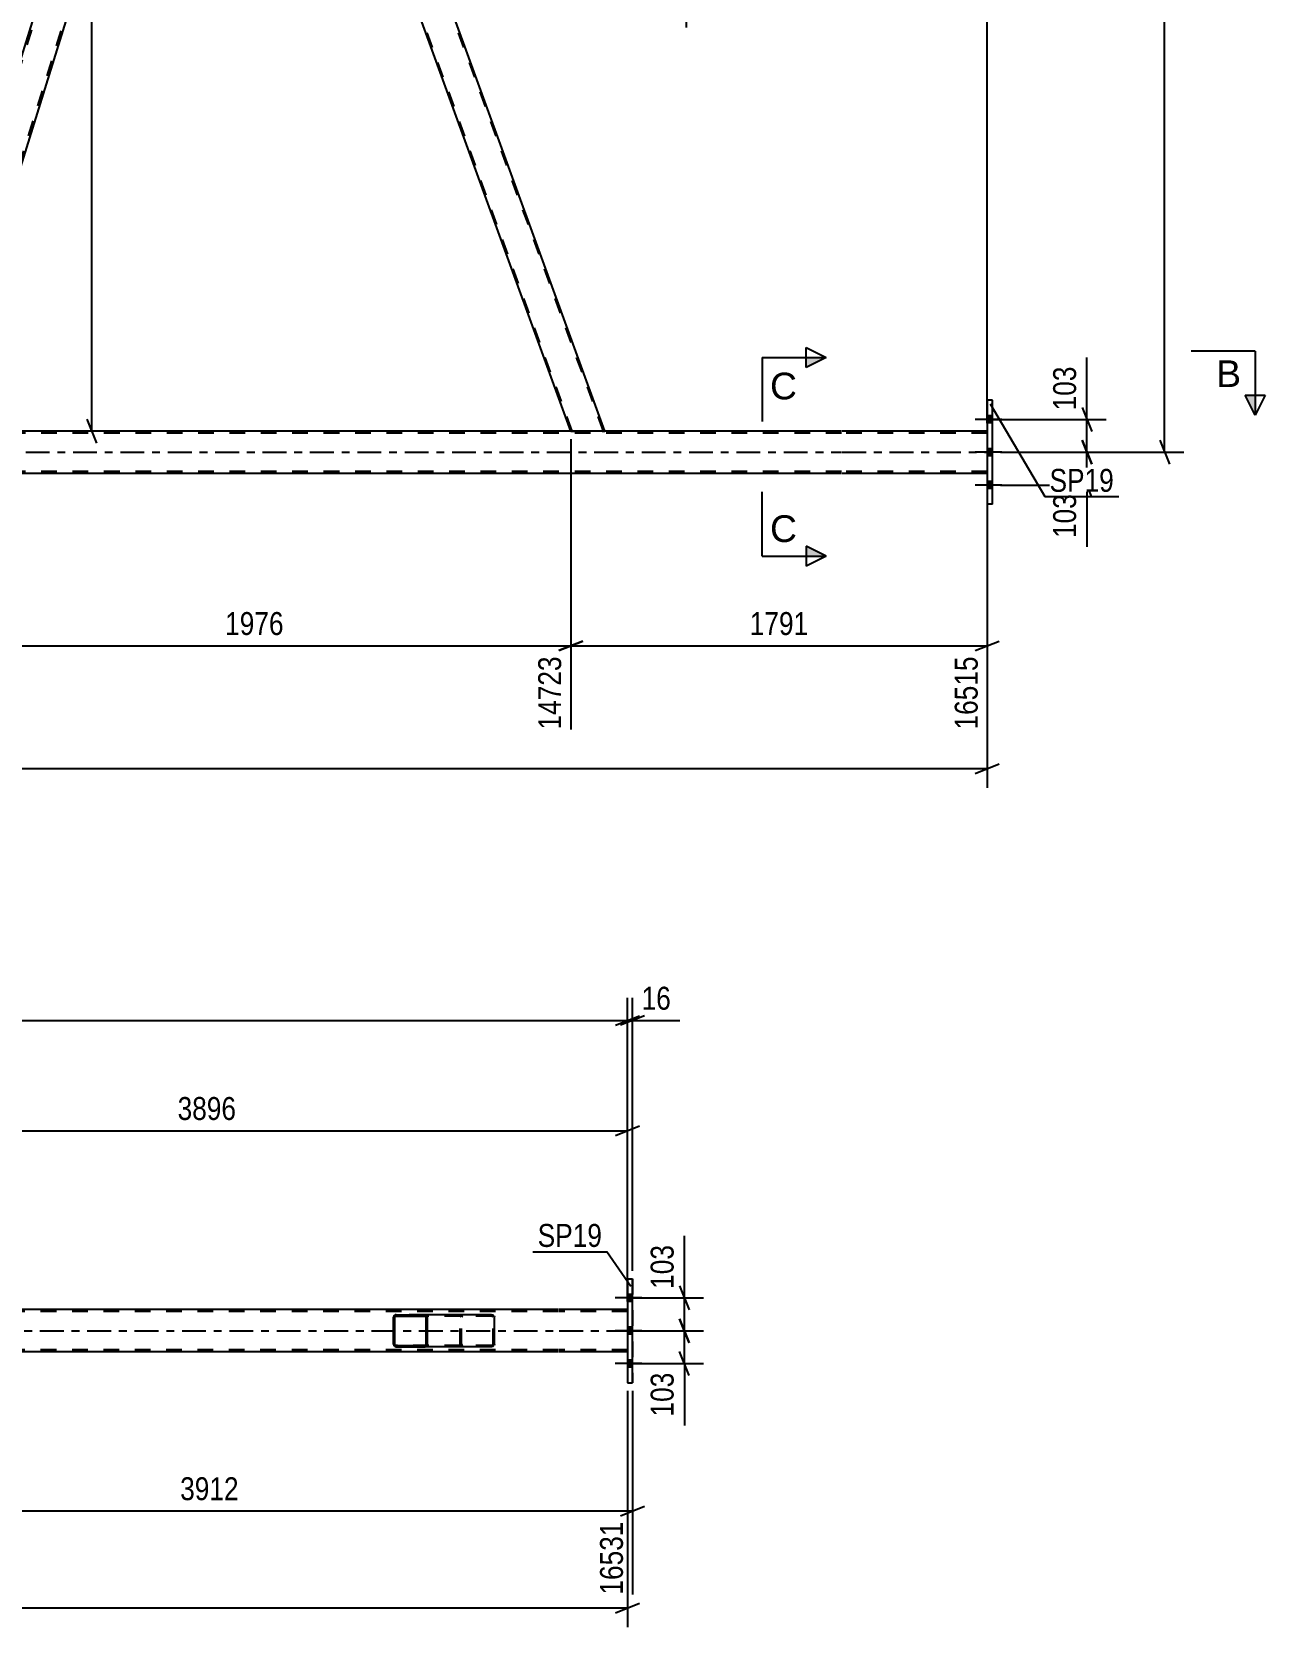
# Model space of a CAD drawing. Header units: millimetres. Extents: x 0 to 1775, y 0 to 560.
# Drawn here: x 1621 to 1775, y 154.3 to 353.5 of the extents above; entities that cross this region are included whole.
import ezdxf

# ---------------------------------------------------------------- set-up
doc = ezdxf.new("R2010")
doc.units = ezdxf.units.MM
doc.linetypes.add('DXK_LINE_DOT2', pattern=[3.9198, 1.9599, -1.9599])
doc.linetypes.add('DXK_LINE_DOT3', pattern=[5.9187, 2.979, -0.9799, 0.9799, -0.9799])
doc.styles.add('Arial', font='ARIAL.TTF', dxfattribs={"height": 0.2})
doc.styles.add('Arial Narrow', font='ARIALN.TTF', dxfattribs={"height": 0.2})

# ---------------------------------------------------------------- blocks, each defined once
blk = doc.blocks.new('Bolt-814185345-5210 - 5076')
at = {"linetype": 'Continuous'}
for points in [[(1695.99, 194.92), (1695.99, 195.8), (1695.35, 195.8), (1695.35, 194.92)], [(1695.99, 194.92), (1695.99, 195.8), (1695.35, 195.8), (1695.35, 194.92)], [(1695.99, 194.92), (1695.99, 195.8), (1695.35, 195.8), (1695.35, 194.92)], [(1695.99, 190.82), (1695.99, 191.7), (1695.35, 191.7), (1695.35, 190.82)], [(1695.99, 190.82), (1695.99, 191.7), (1695.35, 191.7), (1695.35, 190.82)], [(1695.99, 186.72), (1695.99, 187.6), (1695.35, 187.6), (1695.35, 186.72)], [(1695.99, 186.72), (1695.99, 187.6), (1695.35, 187.6), (1695.35, 186.72)], [(1695.99, 186.72), (1695.99, 187.6), (1695.35, 187.6), (1695.35, 186.72)]]:
    blk.add_hatch(color=1, dxfattribs=at).paths.add_polyline_path(points)
at = {"color": 1, "linetype": 'Continuous'}
for p, q in [((1697.15, 195.36), (1693.83, 195.36)), ((1697.15, 195.36), (1693.83, 195.36)), ((1697.15, 195.36), (1693.83, 195.36)), ((1695.99, 195.8), (1695.35, 195.8)), ((1695.99, 195.8), (1695.35, 195.8)), ((1695.99, 195.8), (1695.35, 195.8)), ((1695.99, 194.92), (1695.35, 194.92)), ((1695.99, 194.92), (1695.35, 194.92)), ((1695.99, 194.92), (1695.35, 194.92)), ((1697.15, 191.26), (1693.83, 191.26)), ((1697.15, 191.26), (1693.83, 191.26)), ((1695.99, 191.7), (1695.35, 191.7)), ((1695.99, 191.7), (1695.35, 191.7)), ((1695.99, 190.82), (1695.35, 190.82)), ((1695.99, 190.82), (1695.35, 190.82)), ((1695.99, 187.6), (1695.35, 187.6)), ((1695.99, 187.6), (1695.35, 187.6)), ((1695.99, 187.6), (1695.35, 187.6)), ((1697.15, 187.16), (1693.83, 187.16)), ((1697.15, 187.16), (1693.83, 187.16)), ((1697.15, 187.16), (1693.83, 187.16)), ((1695.99, 186.72), (1695.35, 186.72)), ((1695.99, 186.72), (1695.35, 186.72)), ((1695.99, 186.72), (1695.35, 186.72))]:
    blk.add_line(p, q, dxfattribs=at)
blk = doc.blocks.new('Part-814185345-5246 - 5076')
at = {"color": 7, "linetype": 'DXK_LINE_DOT2'}
for p, q in [((1686.73, 193.66), (1112.95, 193.66)), ((1695.35, 193.66), (1686.83, 193.66)), ((1695.35, 193.9), (1695.35, 188.62)), ((1686.73, 188.86), (1112.95, 188.86)), ((1695.35, 188.86), (1686.83, 188.86))]:
    blk.add_line(p, q, dxfattribs=at)
at = {"color": 2, "linetype": 'Continuous'}
for p, q in [((1686.73, 193.9), (1595.48, 193.9)), ((1695.35, 193.9), (1686.83, 193.9)), ((1686.73, 188.62), (1595.48, 188.62)), ((1695.35, 188.62), (1686.83, 188.62))]:
    blk.add_line(p, q, dxfattribs=at)
at = {"color": 7, "linetype": 'DXK_LINE_DOT3'}
for p, q in [((1112.95, 191.26), (1686.73, 191.26)), ((1686.83, 191.26), (1695.35, 191.26))]:
    blk.add_line(p, q, dxfattribs=at)
blk = doc.blocks.new('Part-814185345-5288 - 5076')
at = {"color": 2, "linetype": 'Continuous'}
for p, q in [((1695.35, 197.76), (1695.35, 197.76)), ((1695.35, 197.76), (1695.99, 197.76)), ((1695.35, 197.76), (1695.35, 184.76)), ((1695.99, 184.76), (1695.99, 197.76)), ((1695.35, 184.76), (1695.35, 184.76)), ((1695.35, 184.76), (1695.99, 184.76))]:
    blk.add_line(p, q, dxfattribs=at)
at = {"color": 7, "linetype": 'DXK_LINE_DOT2'}
for p, q in [((1695.35, 197.76), (1695.35, 184.76)), ((1695.99, 197.76), (1695.99, 197.76)), ((1695.99, 197.76), (1695.99, 184.76)), ((1695.99, 184.76), (1695.99, 184.76))]:
    blk.add_line(p, q, dxfattribs=at)
blk = doc.blocks.new('Part-814185345-5290 - 5076')
at = {"linetype": 'Continuous'}
h = blk.add_hatch(dxfattribs=at)
h.set_pattern_fill('', scale=0.7, style=0, pattern_type=0)
h.set_pattern_definition([(45, (1670.355, 193.0652), (-1.57154, 1.57154), [])])
h.paths.add_polyline_path([(1670.38, 192.94), (1670.35, 193.07), (1670.28, 193.17), (1670.17, 193.24), (1670.04, 193.26), (1666.46, 193.26), (1666.33, 193.24), (1666.22, 193.17), (1666.15, 193.07), (1666.12, 192.94), (1666.12, 189.58), (1666.15, 189.46), (1666.22, 189.36), (1666.33, 189.29), (1666.46, 189.26), (1670.04, 189.26), (1670.17, 189.29), (1670.28, 189.36), (1670.35, 189.46), (1670.38, 189.58)])
h.paths.add_polyline_path([(1670.2, 189.52), (1670.16, 189.47), (1670.11, 189.43), (1670.04, 189.42), (1666.46, 189.42), (1666.4, 189.43), (1666.34, 189.47), (1666.31, 189.52), (1666.29, 189.58), (1666.29, 192.94), (1666.31, 193), (1666.34, 193.06), (1666.4, 193.09), (1666.46, 193.1), (1670.04, 193.1), (1670.11, 193.09), (1670.16, 193.06), (1670.2, 193), (1670.21, 192.94), (1670.21, 189.58)])
at = {"color": 2, "linetype": 'Continuous'}
for p, q in [((1666.46, 193.26), (1666.33, 193.24)), ((1666.46, 193.26), (1670.04, 193.26)), ((1678.39, 193.26), (1670.04, 193.26)), ((1670.17, 193.24), (1670.04, 193.26)), ((1678.39, 193.26), (1678.52, 193.24)), ((1666.15, 193.07), (1666.12, 192.94)), ((1666.12, 189.58), (1666.12, 192.94)), ((1666.29, 192.94), (1666.31, 193)), ((1666.29, 189.58), (1666.29, 192.94)), ((1666.31, 193), (1666.34, 193.06)), ((1666.34, 193.06), (1666.4, 193.09)), ((1666.4, 193.09), (1666.46, 193.1)), ((1666.46, 193.1), (1670.04, 193.1)), ((1670.04, 193.1), (1670.11, 193.09)), ((1670.11, 193.09), (1670.16, 193.06)), ((1670.16, 193.06), (1670.2, 193)), ((1670.2, 193), (1670.21, 192.94)), ((1670.21, 189.58), (1670.21, 192.94)), ((1670.38, 192.94), (1670.35, 193.07)), ((1670.38, 189.58), (1670.38, 192.94)), ((1678.7, 193.07), (1678.73, 192.94)), ((1678.73, 189.58), (1678.73, 192.94)), ((1666.12, 189.58), (1666.15, 189.46)), ((1666.31, 189.52), (1666.29, 189.58)), ((1666.34, 189.47), (1666.31, 189.52)), ((1666.33, 189.29), (1666.46, 189.26)), ((1666.4, 189.43), (1666.34, 189.47)), ((1666.46, 189.42), (1666.4, 189.43)), ((1666.46, 189.42), (1670.04, 189.42)), ((1666.46, 189.26), (1670.04, 189.26)), ((1670.11, 189.43), (1670.04, 189.42)), ((1670.04, 189.26), (1670.17, 189.29)), ((1678.39, 189.26), (1670.04, 189.26)), ((1670.16, 189.47), (1670.11, 189.43)), ((1670.2, 189.52), (1670.16, 189.47)), ((1670.21, 189.58), (1670.2, 189.52)), ((1670.35, 189.46), (1670.38, 189.58)), ((1678.52, 189.29), (1678.39, 189.26)), ((1678.73, 189.58), (1678.7, 189.46))]:
    blk.add_line(p, q, dxfattribs=at)
at = {"color": 7, "linetype": 'DXK_LINE_DOT2'}
for p, q in [((1670.04, 193.26), (1666.46, 193.26)), ((1674.68, 193.24), (1674.81, 193.26)), ((1678.39, 193.1), (1666.46, 193.1)), ((1674.47, 192.94), (1674.5, 193.07)), ((1674.47, 189.58), (1674.47, 192.94)), ((1674.66, 193), (1674.64, 192.94)), ((1674.64, 189.58), (1674.64, 192.94)), ((1674.69, 193.06), (1674.66, 193)), ((1674.69, 193.06), (1674.71, 193.07)), ((1674.71, 193.07), (1674.75, 193.09)), ((1674.75, 193.09), (1674.81, 193.1)), ((1678.45, 193.09), (1678.39, 193.1)), ((1678.51, 193.06), (1678.45, 193.09)), ((1678.55, 193), (1678.51, 193.06)), ((1678.56, 192.94), (1678.55, 193)), ((1678.56, 189.58), (1678.56, 192.94)), ((1678.39, 189.42), (1666.46, 189.42)), ((1670.04, 189.26), (1666.46, 189.26)), ((1674.5, 189.46), (1674.47, 189.58)), ((1674.64, 189.58), (1674.66, 189.52)), ((1674.66, 189.52), (1674.69, 189.47)), ((1674.81, 189.26), (1674.68, 189.29)), ((1674.69, 189.47), (1674.71, 189.46)), ((1674.71, 189.46), (1674.75, 189.43)), ((1674.75, 189.43), (1674.81, 189.42)), ((1678.39, 189.42), (1678.45, 189.43)), ((1678.45, 189.43), (1678.51, 189.47)), ((1678.51, 189.47), (1678.55, 189.52)), ((1678.55, 189.52), (1678.56, 189.58))]:
    blk.add_line(p, q, dxfattribs=at)
at = {"color": 2, "linetype": 'Continuous'}
for centre, start, end in [((1666.45, 192.93), 110.7583, 155.68), ((1670.05, 192.93), 24.32, 69.2417), ((1678.4, 192.93), 24.32, 69.2417), ((1666.45, 189.6), 204.32, 249.2417), ((1670.05, 189.6), 290.7583, 335.68), ((1678.4, 189.6), 290.7583, 335.68)]:
    blk.add_arc(centre, 0.331, start, end, dxfattribs=at)
at = {"color": 7, "linetype": 'DXK_LINE_DOT2'}
for centre, start, end in [((1674.8, 192.93), 110.7583, 155.68), ((1674.8, 189.6), 204.32, 249.2417)]:
    blk.add_arc(centre, 0.331, start, end, dxfattribs=at)
blk = doc.blocks.new('Part-814185345-3726 - 3551')
at = {"color": 7, "linetype": 'DXK_LINE_DOT2'}
for p, q in [((1643.09, 424.82), (1606.27, 306.7)), ((1645.56, 420.94), (1608.99, 303.6)), ((1645.7, 420.57), (1645.68, 420.62)), ((1645.7, 420.57), (1645.68, 420.62)), ((1606.55, 308.42), (1606.13, 307.07)), ((1607.4, 303.6), (1606.13, 307.07)), ((1610.74, 308.42), (1609.24, 303.6)), ((1609.24, 303.6), (1607.4, 303.6))]:
    blk.add_line(p, q, dxfattribs=at)
at = {"color": 2, "linetype": 'Continuous'}
for p, q in [((1642.83, 424.82), (1606.55, 308.42)), ((1644.15, 424.82), (1642.83, 424.82)), ((1645.68, 420.62), (1644.15, 424.82)), ((1645.7, 420.57), (1610.74, 308.42))]:
    blk.add_line(p, q, dxfattribs=at)
blk = doc.blocks.new('Part-814185345-3752 - 3551')
at = {"color": 2, "linetype": 'Continuous'}
for p, q in [((1740.94, 307.46), (1740.3, 307.46)), ((1740.3, 307.46), (1740.3, 294.46)), ((1740.94, 294.46), (1740.94, 307.46)), ((1740.94, 294.46), (1740.3, 294.46))]:
    blk.add_line(p, q, dxfattribs=at)
blk = doc.blocks.new('Part-814185345-3772 - 3551')
at = {"color": 2, "linetype": 'Continuous'}
for p, q in [((1648.41, 424.82), (1644.15, 424.82)), ((1692.53, 303.6), (1648.41, 424.82)), ((1688.27, 303.6), (1645.68, 420.62))]:
    blk.add_line(p, q, dxfattribs=at)
at = {"color": 7, "linetype": 'DXK_LINE_DOT2'}
for p, q in [((1644.15, 424.82), (1645.68, 420.62)), ((1688.44, 303.6), (1644.32, 424.82)), ((1692.36, 303.6), (1648.24, 424.82)), ((1688.27, 303.6), (1692.53, 303.6))]:
    blk.add_line(p, q, dxfattribs=at)
blk = doc.blocks.new('Part-814185345-3782 - 3551')
at = {"color": 7, "linetype": 'DXK_LINE_DOT2'}
for p, q in [((1722.08, 303.36), (1099.34, 303.36)), ((1740.3, 303.36), (1722.18, 303.36)), ((1740.3, 303.6), (1740.3, 298.32)), ((1722.08, 298.56), (1099.34, 298.56)), ((1740.3, 298.56), (1722.18, 298.56))]:
    blk.add_line(p, q, dxfattribs=at)
at = {"color": 2, "linetype": 'Continuous'}
for p, q in [((1722.08, 303.6), (1613.88, 303.6)), ((1740.3, 303.6), (1722.18, 303.6)), ((1722.08, 298.32), (1613.88, 298.32)), ((1740.3, 298.32), (1722.18, 298.32))]:
    blk.add_line(p, q, dxfattribs=at)
at = {"color": 7, "linetype": 'DXK_LINE_DOT3'}
for p, q in [((1099.34, 300.96), (1722.08, 300.96)), ((1722.18, 300.96), (1740.3, 300.96))]:
    blk.add_line(p, q, dxfattribs=at)
blk = doc.blocks.new('Bolt-814185345-3985 - 3551')
at = {"linetype": 'Continuous'}
for points in [[(1740.3, 305.5), (1740.3, 304.62), (1740.94, 304.62), (1740.94, 305.5)], [(1740.3, 305.5), (1740.3, 304.62), (1740.94, 304.62), (1740.94, 305.5)], [(1740.3, 305.5), (1740.3, 304.62), (1740.94, 304.62), (1740.94, 305.5)], [(1740.3, 301.4), (1740.3, 300.52), (1740.94, 300.52), (1740.94, 301.4)], [(1740.3, 301.4), (1740.3, 300.52), (1740.94, 300.52), (1740.94, 301.4)], [(1740.3, 297.3), (1740.3, 296.42), (1740.94, 296.42), (1740.94, 297.3)], [(1740.3, 297.3), (1740.3, 296.42), (1740.94, 296.42), (1740.94, 297.3)], [(1740.3, 297.3), (1740.3, 296.42), (1740.94, 296.42), (1740.94, 297.3)]]:
    blk.add_hatch(color=1, dxfattribs=at).paths.add_polyline_path(points)
at = {"color": 1, "linetype": 'Continuous'}
for p, q in [((1742.1, 305.06), (1738.78, 305.06)), ((1742.1, 305.06), (1738.78, 305.06)), ((1742.1, 305.06), (1738.78, 305.06)), ((1740.94, 305.5), (1740.3, 305.5)), ((1740.94, 305.5), (1740.3, 305.5)), ((1740.94, 305.5), (1740.3, 305.5)), ((1740.94, 304.62), (1740.3, 304.62)), ((1740.94, 304.62), (1740.3, 304.62)), ((1740.94, 304.62), (1740.3, 304.62)), ((1742.1, 300.96), (1738.78, 300.96)), ((1742.1, 300.96), (1738.78, 300.96)), ((1740.94, 301.4), (1740.3, 301.4)), ((1740.94, 301.4), (1740.3, 301.4)), ((1740.94, 300.52), (1740.3, 300.52)), ((1740.94, 300.52), (1740.3, 300.52)), ((1742.1, 296.86), (1738.78, 296.86)), ((1742.1, 296.86), (1738.78, 296.86)), ((1742.1, 296.86), (1738.78, 296.86)), ((1740.94, 297.3), (1740.3, 297.3)), ((1740.94, 297.3), (1740.3, 297.3)), ((1740.94, 297.3), (1740.3, 297.3)), ((1740.94, 296.42), (1740.3, 296.42)), ((1740.94, 296.42), (1740.3, 296.42)), ((1740.94, 296.42), (1740.3, 296.42))]:
    blk.add_line(p, q, dxfattribs=at)
blk = doc.blocks.new('StraightDimension-814185345-5383 - 5076')
at = {"color": 7, "linetype": 'Continuous'}
for p, q in [((1590.28, 203.3), (1590.28, 219.08)), ((1695.35, 194.9), (1695.35, 219.08)), ((1591.78, 216.83), (1588.78, 215.63)), ((1590.28, 216.23), (1695.35, 216.23)), ((1693.85, 215.63), (1696.85, 216.83))]:
    blk.add_line(p, q, dxfattribs=at)
at = {"color": 0}
blk.add_wipeout([(1647.07, 216.98), (1647.07, 221.18), (1638.56, 221.18), (1638.56, 216.98)], dxfattribs=at)
at = {"color": 3, "style": 'Arial Narrow'}
blk.add_text('3896', height=2.863, dxfattribs=at).set_placement((1639.16, 217.58))
blk = doc.blocks.new('StraightDimension-814185345-5402 - 5076')
at = {"color": 7, "linetype": 'Continuous'}
for p, q in [((1695.99, 183.76), (1695.99, 158.31)), ((1590.28, 179.22), (1590.28, 158.31)), ((1591.78, 169.35), (1588.78, 168.15)), ((1694.49, 168.15), (1697.49, 169.35)), ((1590.28, 168.75), (1695.99, 168.75))]:
    blk.add_line(p, q, dxfattribs=at)
at = {"color": 0}
blk.add_wipeout([(1647.39, 169.5), (1647.39, 173.7), (1638.88, 173.7), (1638.88, 169.5)], dxfattribs=at)
at = {"color": 0, "linetype": 'Continuous'}
blk.add_wipeout([(1695.39, 168.05), (1691.19, 168.05), (1691.19, 157.71), (1695.39, 157.71)], dxfattribs=at)
at = {"color": 3, "style": 'Arial Narrow'}
blk.add_text('3912', height=2.863, dxfattribs=at).set_placement((1639.48, 170.1))
at = {"color": 3, "linetype": 'Continuous', "style": 'Arial Narrow'}
blk.add_text('16531', height=2.863, rotation=90.0002, dxfattribs=at).set_placement((1694.79, 158.31))
blk = doc.blocks.new('StraightDimension-814185345-5427 - 5076')
at = {"color": 7, "linetype": 'Continuous'}
for p, q in [((1695.35, 198.76), (1695.35, 232.85)), ((1695.99, 198.76), (1695.99, 232.85)), ((1693.85, 229.4), (1696.85, 230.6)), ((1697.49, 230.6), (1694.49, 229.4)), ((1695.35, 230), (1695.99, 230))]:
    blk.add_line(p, q, dxfattribs=at)
at = {"color": 0}
blk.add_wipeout([(1701.37, 230.75), (1701.37, 234.95), (1696.52, 234.95), (1696.52, 230.75)], dxfattribs=at)
at = {"color": 7, "linetype": 'Continuous'}
blk.add_line((1695.99, 230), (1701.9, 230), dxfattribs=at)
blk.add_line((1695.99, 230), (1701.9, 230), dxfattribs=at)
at = {"color": 3, "style": 'Arial Narrow'}
blk.add_text('16', height=2.863, dxfattribs=at).set_placement((1697.12, 231.35))
blk = doc.blocks.new('StraightDimension-814185345-5437 - 5076')
at = {"color": 7, "linetype": 'Continuous'}
for p, q in [((1695.35, 198.76), (1695.35, 232.85)), ((1104.33, 230), (1695.35, 230)), ((1693.85, 229.4), (1696.85, 230.6))]:
    blk.add_line(p, q, dxfattribs=at)
blk = doc.blocks.new('StraightDimension-814185345-5480 - 5076')
at = {"color": 7, "linetype": 'Continuous'}
for p, q in [((1695.35, 183.76), (1695.35, 154.25)), ((1103.69, 156.65), (1695.35, 156.65)), ((1693.85, 156.05), (1696.85, 157.25))]:
    blk.add_line(p, q, dxfattribs=at)
blk = doc.blocks.new('StraightDimension-814185345-9102 - 5076')
at = {"color": 7, "linetype": 'Continuous'}
for p, q in [((1695.59, 191.26), (1704.87, 191.26)), ((1701.87, 192.76), (1703.07, 189.76)), ((1702.47, 187.16), (1702.47, 191.26)), ((1703.07, 185.66), (1701.87, 188.66)), ((1695.59, 187.16), (1704.87, 187.16))]:
    blk.add_line(p, q, dxfattribs=at)
at = {"color": 0}
blk.add_wipeout([(1701.72, 186.64), (1697.52, 186.64), (1697.52, 179.95), (1701.72, 179.95)], dxfattribs=at)
at = {"color": 7, "linetype": 'Continuous'}
blk.add_line((1702.47, 187.16), (1702.47, 179.43), dxfattribs=at)
blk.add_line((1702.47, 187.16), (1702.47, 179.43), dxfattribs=at)
at = {"color": 3, "style": 'Arial Narrow'}
blk.add_text('103', height=2.863, rotation=90.0002, dxfattribs=at).set_placement((1701.12, 180.55))
blk = doc.blocks.new('StraightDimension-814185345-9104 - 5076')
at = {"color": 7, "linetype": 'Continuous'}
for p, q in [((1695.59, 195.36), (1704.87, 195.36)), ((1701.87, 196.86), (1703.07, 193.86)), ((1702.47, 191.26), (1702.47, 195.36)), ((1695.59, 191.26), (1704.87, 191.26)), ((1703.07, 189.76), (1701.87, 192.76))]:
    blk.add_line(p, q, dxfattribs=at)
at = {"color": 0}
blk.add_wipeout([(1701.72, 202.57), (1697.52, 202.57), (1697.52, 195.89), (1701.72, 195.89)], dxfattribs=at)
at = {"color": 7, "linetype": 'Continuous'}
blk.add_line((1702.47, 195.36), (1702.47, 203.1), dxfattribs=at)
blk.add_line((1702.47, 195.36), (1702.47, 203.1), dxfattribs=at)
at = {"color": 3, "style": 'Arial Narrow'}
blk.add_text('103', height=2.863, rotation=90.0002, dxfattribs=at).set_placement((1701.12, 196.49))
blk = doc.blocks.new('StraightDimension-814185345-4454 - 3551')
at = {"color": 7, "linetype": 'Continuous'}
for p, q in [((1740.3, 306.46), (1740.3, 259.05)), ((1053.12, 261.45), (1740.3, 261.45)), ((1738.8, 260.85), (1741.8, 262.05))]:
    blk.add_line(p, q, dxfattribs=at)
blk = doc.blocks.new('StraightDimension-814185345-4737 - 3551')
at = {"color": 7, "linetype": 'Continuous'}
for p, q in [((1741.94, 300.96), (1755.14, 300.96)), ((1752.14, 302.46), (1753.34, 299.46)), ((1752.74, 296.86), (1752.74, 300.96)), ((1741.94, 296.86), (1755.14, 296.86)), ((1753.34, 295.36), (1752.14, 298.36))]:
    blk.add_line(p, q, dxfattribs=at)
at = {"color": 0}
blk.add_wipeout([(1751.99, 296.34), (1747.79, 296.34), (1747.79, 289.65), (1751.99, 289.65)], dxfattribs=at)
at = {"color": 7, "linetype": 'Continuous'}
blk.add_line((1752.74, 296.86), (1752.74, 289.13), dxfattribs=at)
blk.add_line((1752.74, 296.86), (1752.74, 289.13), dxfattribs=at)
at = {"color": 3, "style": 'Arial Narrow'}
blk.add_text('103', height=2.863, rotation=90.0002, dxfattribs=at).set_placement((1751.39, 290.25))
blk = doc.blocks.new('StraightDimension-814185345-4052 - 3551')
at = {"color": 7, "linetype": 'Continuous'}
for p, q in [((1629.03, 423.32), (1627.83, 426.32)), ((1665.38, 424.82), (1625.58, 424.82)), ((1628.43, 303.6), (1628.43, 424.82)), ((1627.83, 305.1), (1629.03, 302.1)), ((1664.51, 303.6), (1625.58, 303.6))]:
    blk.add_line(p, q, dxfattribs=at)
at = {"color": 0}
blk.add_wipeout([(1627.68, 368.47), (1623.48, 368.47), (1623.48, 359.95), (1627.68, 359.95)], dxfattribs=at)
at = {"color": 3, "style": 'Arial Narrow'}
blk.add_text('3030', height=2.863, rotation=90.0002, dxfattribs=at).set_placement((1627.08, 360.55))
blk = doc.blocks.new('StraightDimension-814185345-4161 - 3551')
at = {"color": 7, "linetype": 'Continuous'}
for p, q in [((1763.05, 425.32), (1761.85, 428.32)), ((1704.32, 426.82), (1764.85, 426.82)), ((1762.45, 300.96), (1762.45, 426.82)), ((1741.94, 300.96), (1764.85, 300.96)), ((1761.85, 302.46), (1763.05, 299.46))]:
    blk.add_line(p, q, dxfattribs=at)
at = {"color": 0}
blk.add_wipeout([(1761.7, 368.15), (1757.5, 368.15), (1757.5, 359.63), (1761.7, 359.63)], dxfattribs=at)
at = {"color": 3, "style": 'Arial Narrow'}
blk.add_text('3146', height=2.863, rotation=90.0002, dxfattribs=at).set_placement((1761.1, 360.23))
blk = doc.blocks.new('StraightDimension-814185345-4246 - 3551')
at = {"color": 7, "linetype": 'Continuous'}
for p, q in [((1688.27, 302.6), (1688.27, 266.34)), ((1740.3, 297.32), (1740.3, 266.34)), ((1689.77, 277.39), (1686.77, 276.19)), ((1738.8, 276.19), (1741.8, 277.39)), ((1688.27, 276.79), (1740.3, 276.79))]:
    blk.add_line(p, q, dxfattribs=at)
at = {"color": 0}
blk.add_wipeout([(1718.54, 277.54), (1718.54, 281.74), (1710.03, 281.74), (1710.03, 277.54)], dxfattribs=at)
at = {"color": 0, "linetype": 'Continuous'}
blk.add_wipeout([(1739.7, 276.09), (1735.5, 276.09), (1735.5, 265.74), (1739.7, 265.74)], dxfattribs=at)
at = {"color": 3, "style": 'Arial Narrow'}
blk.add_text('1791', height=2.863, dxfattribs=at).set_placement((1710.63, 278.14))
at = {"color": 3, "linetype": 'Continuous', "style": 'Arial Narrow'}
blk.add_text('16515', height=2.863, rotation=90.0002, dxfattribs=at).set_placement((1739.1, 266.34))
blk = doc.blocks.new('StraightDimension-814185345-4258 - 3551')
at = {"color": 7, "linetype": 'Continuous'}
for p, q in [((1609.24, 302.6), (1609.24, 266.34)), ((1688.27, 302.6), (1688.27, 266.34)), ((1610.74, 277.39), (1607.74, 276.19)), ((1686.77, 276.19), (1689.77, 277.39)), ((1609.24, 276.79), (1688.27, 276.79))]:
    blk.add_line(p, q, dxfattribs=at)
at = {"color": 0}
blk.add_wipeout([(1653.01, 277.54), (1653.01, 281.74), (1644.5, 281.74), (1644.5, 277.54)], dxfattribs=at)
at = {"color": 0, "linetype": 'Continuous'}
blk.add_wipeout([(1687.67, 276.09), (1683.47, 276.09), (1683.47, 265.74), (1687.67, 265.74)], dxfattribs=at)
at = {"color": 3, "style": 'Arial Narrow'}
blk.add_text('1976', height=2.863, dxfattribs=at).set_placement((1645.1, 278.14))
at = {"color": 3, "linetype": 'Continuous', "style": 'Arial Narrow'}
blk.add_text('14723', height=2.863, rotation=90.0002, dxfattribs=at).set_placement((1687.07, 266.34))
blk = doc.blocks.new('StraightDimension-814185345-4465 - 3551')
at = {"color": 7, "linetype": 'Continuous'}
for p, q in [((1702.68, 423.82), (1702.68, 354.01)), ((1740.3, 304.6), (1740.3, 359.26)), ((1704.18, 357.01), (1701.18, 355.81)), ((1738.8, 355.81), (1741.8, 357.01)), ((1702.68, 356.41), (1740.3, 356.41))]:
    blk.add_line(p, q, dxfattribs=at)
at = {"color": 0}
blk.add_wipeout([(1725.74, 357.16), (1725.74, 361.36), (1717.23, 361.36), (1717.23, 357.16)], dxfattribs=at)
at = {"color": 3, "style": 'Arial Narrow'}
blk.add_text('1431', height=2.863, dxfattribs=at).set_placement((1717.83, 357.76))
blk = doc.blocks.new('StraightDimension-814185345-4745 - 3551')
at = {"color": 7, "linetype": 'Continuous'}
for p, q in [((1740.54, 305.06), (1755.14, 305.06)), ((1752.14, 306.56), (1753.34, 303.56)), ((1752.74, 300.96), (1752.74, 305.06)), ((1741.94, 300.96), (1755.14, 300.96)), ((1753.34, 299.46), (1752.14, 302.46))]:
    blk.add_line(p, q, dxfattribs=at)
at = {"color": 0}
blk.add_wipeout([(1751.99, 312.27), (1747.79, 312.27), (1747.79, 305.59), (1751.99, 305.59)], dxfattribs=at)
at = {"color": 7, "linetype": 'Continuous'}
blk.add_line((1752.74, 305.06), (1752.74, 312.79), dxfattribs=at)
blk.add_line((1752.74, 305.06), (1752.74, 312.79), dxfattribs=at)
at = {"color": 3, "style": 'Arial Narrow'}
blk.add_text('103', height=2.863, rotation=90.0002, dxfattribs=at).set_placement((1751.39, 306.19))
blk = doc.blocks.new('Mark-814185345-5284 - 5076')
at = {"color": 0}
blk.add_wipeout([(1692.18, 201.73), (1692.18, 204.73), (1684.14, 204.73), (1684.14, 201.73)], dxfattribs=at)
blk.add_wipeout([(1692.18, 201.73), (1692.18, 204.73), (1684.14, 204.73), (1684.14, 201.73)], dxfattribs=at)
at = {"color": 30, "linetype": 'Continuous'}
for p in [(1683.54, 201.13), (1695.76, 196.8)]:
    blk.add_line(p, (1692.78, 201.13), dxfattribs=at)
at = {"color": 3, "style": 'Arial Narrow'}
blk.add_text('SP19', height=2.863, dxfattribs=at).set_placement((1684.14, 201.73))
blk = doc.blocks.new('Mark-814185345-3748 - 3551')
at = {"color": 0}
blk.add_wipeout([(1756.12, 296.02), (1756.12, 299.02), (1748.08, 299.02), (1748.08, 296.02)], dxfattribs=at)
blk.add_wipeout([(1756.12, 296.02), (1756.12, 299.02), (1748.08, 299.02), (1748.08, 296.02)], dxfattribs=at)
at = {"color": 30, "linetype": 'Continuous'}
for p, q in [((1740.66, 307.02), (1747.48, 295.42)), ((1747.48, 295.42), (1756.72, 295.42))]:
    blk.add_line(p, q, dxfattribs=at)
at = {"color": 3, "style": 'Arial Narrow'}
blk.add_text('SP19', height=2.863, dxfattribs=at).set_placement((1748.08, 296.02))
blk = doc.blocks.new('SectionMark-814185345-4999 - 3551')
at = {"linetype": 'Continuous'}
blk.add_hatch(color=6, dxfattribs=at).paths.add_polyline_path([(1772.5, 308.1), (1773.75, 308.1), (1773.75, 305.6)])
at = {"color": 6, "linetype": 'Continuous'}
for p, q in [((1773.75, 313.6), (1765.75, 313.6)), ((1773.75, 313.6), (1773.75, 305.6)), ((1772.5, 308.1), (1775, 308.1)), ((1773.75, 305.6), (1772.5, 308.1)), ((1775, 308.1), (1773.75, 305.6))]:
    blk.add_line(p, q, dxfattribs=at)
at = {"color": 0, "linetype": 'Continuous'}
blk.add_wipeout([(1772, 309.1), (1772, 312.6), (1768.89, 312.6), (1768.89, 309.1)], dxfattribs=at)
at = {"color": 3, "linetype": 'Continuous', "style": 'Arial'}
blk.add_text('B', height=3.34, dxfattribs=at).set_placement((1768.89, 309.1))
blk = doc.blocks.new('SectionMark-814185345-5003 - 3551')
at = {"linetype": 'Continuous'}
for points in [[(1717.66, 311.56), (1717.66, 312.81), (1720.16, 312.81)], [(1717.66, 288), (1717.66, 289.25), (1720.16, 288)]]:
    blk.add_hatch(color=6, dxfattribs=at).paths.add_polyline_path(points)
at = {"color": 6, "linetype": 'Continuous'}
for p, q in [((1712.16, 312.81), (1712.16, 304.81)), ((1712.16, 312.81), (1720.16, 312.81)), ((1717.66, 311.56), (1717.66, 314.06)), ((1717.66, 314.06), (1720.16, 312.81)), ((1720.16, 312.81), (1717.66, 311.56)), ((1712.16, 288), (1712.16, 296)), ((1720.16, 288), (1717.66, 289.25)), ((1717.66, 289.25), (1717.66, 286.75)), ((1712.16, 288), (1720.16, 288)), ((1720.16, 288), (1717.66, 286.75))]:
    blk.add_line(p, q, dxfattribs=at)
at = {"color": 0, "linetype": 'Continuous'}
for points in [[(1716.53, 307.56), (1716.53, 311.06), (1713.16, 311.06), (1713.16, 307.56)], [(1716.53, 289.75), (1716.53, 293.25), (1713.16, 293.25), (1713.16, 289.75)]]:
    blk.add_wipeout(points, dxfattribs=at)
at = {"color": 3, "linetype": 'Continuous', "style": 'Arial'}
for p in [(1713.16, 307.56), (1713.16, 289.75)]:
    blk.add_text('C', height=3.34, dxfattribs=at).set_placement(p)

msp = doc.modelspace()

# ---------------------------------------------------------------- block references
for name in ['Part-814185345-3726 - 3551', 'Part-814185345-3772 - 3551', 'Part-814185345-3752 - 3551', 'Bolt-814185345-3985 - 3551', 'Part-814185345-3782 - 3551', 'Part-814185345-5288 - 5076', 'Bolt-814185345-5210 - 5076', 'Part-814185345-5246 - 5076', 'Part-814185345-5290 - 5076', 'StraightDimension-814185345-5402 - 5076']:
    msp.add_blockref(name, (0, 0))

# ---------------------------------------------------------------- next in the draw order: block references
for name in ['StraightDimension-814185345-4454 - 3551', 'StraightDimension-814185345-5383 - 5076', 'StraightDimension-814185345-5480 - 5076']:
    msp.add_blockref(name, (0, 0))

# ---------------------------------------------------------------- next in the draw order: block references
for name in ['StraightDimension-814185345-4052 - 3551', 'StraightDimension-814185345-4737 - 3551', 'StraightDimension-814185345-5427 - 5076', 'StraightDimension-814185345-9102 - 5076']:
    msp.add_blockref(name, (0, 0))

# ---------------------------------------------------------------- next in the draw order: block references
for name in ['StraightDimension-814185345-4161 - 3551', 'StraightDimension-814185345-5437 - 5076']:
    msp.add_blockref(name, (0, 0))

# ---------------------------------------------------------------- next in the draw order: block references
for name in ['StraightDimension-814185345-4465 - 3551', 'StraightDimension-814185345-4246 - 3551', 'StraightDimension-814185345-9104 - 5076']:
    msp.add_blockref(name, (0, 0))

# ---------------------------------------------------------------- next in the draw order: block references
for name in ['StraightDimension-814185345-4745 - 3551', 'StraightDimension-814185345-4258 - 3551', 'Mark-814185345-5284 - 5076']:
    msp.add_blockref(name, (0, 0))

# ---------------------------------------------------------------- next in the draw order: block references
msp.add_blockref('Mark-814185345-3748 - 3551', (0, 0))

# ---------------------------------------------------------------- next in the draw order: block references
msp.add_blockref('SectionMark-814185345-4999 - 3551', (0, 0))

# ---------------------------------------------------------------- next in the draw order: block references
msp.add_blockref('SectionMark-814185345-5003 - 3551', (0, 0))

doc.saveas('drawing.dxf')
